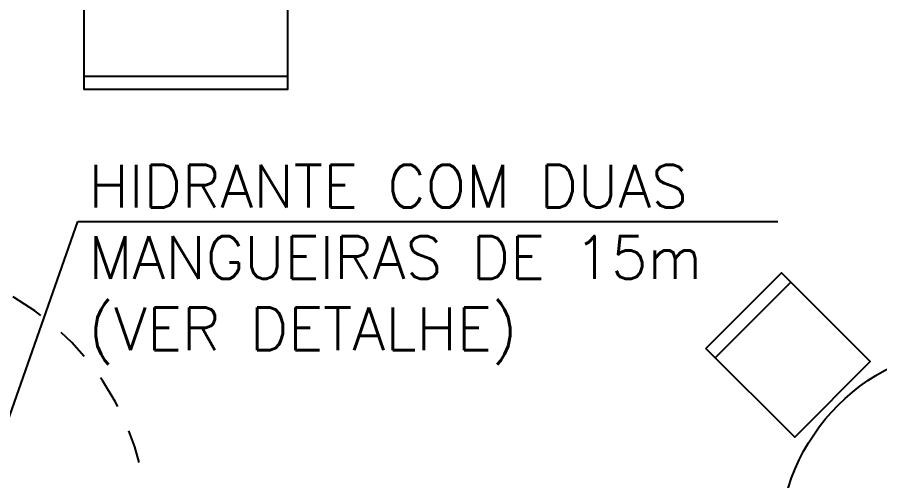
# Model space of a CAD drawing. Header units: millimetres. Extents: x 188.6 to 263.2, y 40.1 to 120.1.
# Drawn here: x 230.28 to 233.506, y 52.205 to 53.939 of the extents above; entities that cross this region are included whole.
import ezdxf

# ---------------------------------------------------------------- set-up
doc = ezdxf.new("R2010")
doc.units = ezdxf.units.MM
doc.linetypes.add('XREF_305_306$0$XREF-TIPO$0$HIDDEN2', pattern=[0.1875, 0.125, -0.0625])
doc.layers.add('ARQ', color=8, linetype='Continuous')
doc.layers.add('INC-HID-TEXTO', color=7, linetype='Continuous')
doc.styles.add('60-100', font='romans.shx', dxfattribs={"height": 0.16})
doc.styles.add('60-50', font='romans.shx', dxfattribs={"height": 0.08})
doc.dimstyles.new('SETAS75', dxfattribs={"dimtxt": 0.16, "dimasz": 0.15, "dimexe": 0.15, "dimexo": 0, "dimgap": 0.1, "dimtad": 1, "dimzin": 10, "dimdsep": 46, "dimtxsty": '60-100', "dimblk1": 'OPEN', "dimblk2": 'OPEN', "dimsah": 1, "dimcen": 0, "dimclrd": 244, "dimclre": 244, "dimclrt": 7, "dimadec": 0, "dimazin": 0, "dimtfac": 1, "dimtix": 1, "dimtmove": 2, "dimatfit": 3, "dimldrblk": 'OPEN', "dimfxl": 0.15, "dimtolj": 1, "dimtzin": 6, "dimarcsym": 0})

# ---------------------------------------------------------------- blocks, each defined once
blk = doc.blocks.new('arq-3pav')
at = {"layer": 'ARQ'}
for points in [[(25.5219, 14.1826), (26.2819, 14.1826), (26.2819, 13.4126), (25.5219, 13.4126)], [(25.5219, 13.4626), (26.2819, 13.4626), (26.2819, 13.4126), (25.5219, 13.4126)]]:
    blk.add_lwpolyline(points, close=True, dxfattribs=at)
for points in [[(27.8473, 12.4438), (28.1301, 12.7267), (28.4625, 12.3943), (28.1796, 12.1115), (27.8473, 12.4438)], [(27.8826, 12.4085), (28.1655, 12.6913)]]:
    blk.add_lwpolyline(points, dxfattribs=at)
blk.add_circle((28.8726, 11.7014), 0.75, dxfattribs=at)
at = {"layer": 'ARQ', "color": 8, "linetype": 'XREF_305_306$0$XREF-TIPO$0$HIDDEN2'}
blk.add_arc((24.7534, 11.7634), 1.0074, 1.7972, 86.5923, dxfattribs=at)
blk = doc.blocks.new('_OPEN')
at = {"color": 0, "linetype": 'ByBlock'}
for p, q in [((-1, 0.167), (0, 0)), ((0, 0), (-1, -0.167)), ((0, 0), (-1, 0))]:
    blk.add_line(p, q, dxfattribs=at)

msp = doc.modelspace()

# ---------------------------------------------------------------- block references
msp.add_blockref('arq-3pav', (205.0084, 40.2568))

# ---------------------------------------------------------------- next in the draw order: texts
at = {"layer": 'INC-HID-TEXTO', "insert": (230.5464, 53.3873), "char_height": 0.16, "width": 2.522705, "attachment_point": 1, "style": '60-50'}
msp.add_mtext('HIDRANTE COM DUAS MANGUEIRAS DE 15m (VER DETALHE) ', dxfattribs=at)

# ---------------------------------------------------------------- next in the draw order: leaders
at = {"layer": 'INC-HID-TEXTO'}
msp.add_leader([(228.9015, 48.5969), (230.506, 53.175), (233.1248, 53.175)], dimstyle='SETAS75', dxfattribs=at)

doc.saveas('drawing.dxf')
